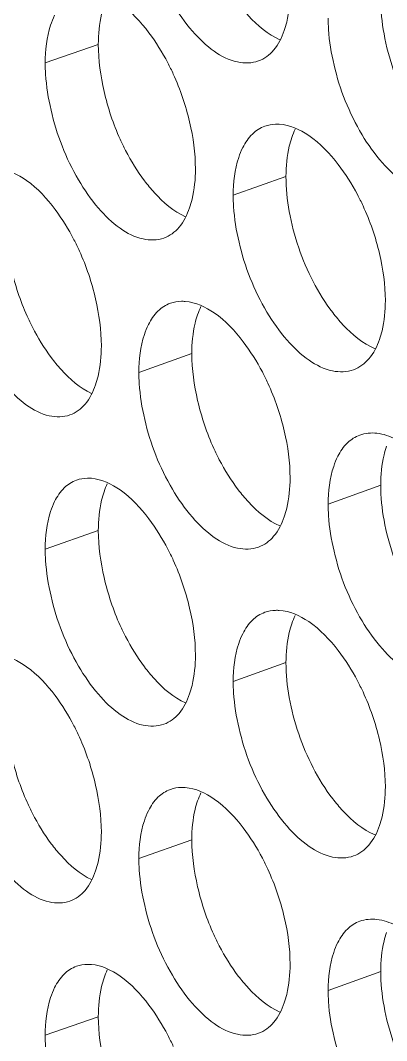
# Model space of a CAD drawing. Header units: millimetres. Extents: x 1177 to 4147, y 93 to 2194.
# Drawn here: x 2519.92 to 2525.84, y 1015.88 to 1032.4 of the extents above; entities that cross this region are included whole.
import ezdxf

# ---------------------------------------------------------------- set-up
doc = ezdxf.new("R2010")
doc.units = ezdxf.units.MM
doc.header["$LTSCALE"] = 0.1
doc.layers.get('0').update_dxf_attribs({"lineweight": 13})
doc.layers.add('标注', color=251, linetype='Continuous', lineweight=9)

# ---------------------------------------------------------------- blocks, each defined once
blk = doc.blocks.new('02')
at = {"layer": '标注'}
for p, q in [((4370.81, 1065.575), (4369.582, 1065.144)), ((4375.148, 1062.518), (4373.928, 1062.082)), ((4372.971, 1058.419), (4371.748, 1057.985)), ((4377.338, 1055.373), (4376.123, 1054.933)), ((4370.81, 1054.325), (4369.582, 1053.894)), ((4370.81, 1054.325), (4369.582, 1053.894)), ((4375.148, 1051.268), (4373.928, 1050.832)), ((4375.148, 1051.268), (4373.928, 1050.832)), ((4372.971, 1047.169), (4371.748, 1046.735)), ((4377.338, 1044.123), (4376.123, 1043.683)), ((4370.81, 1043.075), (4369.582, 1042.644))]:
    blk.add_line(p, q, dxfattribs=at)
for points, knots in [([(4371.882, 1068.147), (4372.013, 1067.583), (4372.325, 1066.779), (4372.943, 1065.896), (4373.303, 1065.545), (4373.491, 1065.414)], [0, 0, 0, 0, 0.538492, 0.786102, 1, 1, 1, 1]), ([(4371.978, 1065.845), (4371.789, 1066.096), (4371.414, 1066.51), (4370.888, 1066.762), (4370.651, 1066.783)], [0, 0, 0, 0, 0.568686, 1, 1, 1, 1]), ([(4375.108, 1065.892), (4375.131, 1065.958), (4375.215, 1066.25), (4375.243, 1066.557), (4375.243, 1066.792)], [0, 0, 0, 0, 0.227924, 1, 1, 1, 1]), ([(4377.338, 1066.623), (4377.338, 1066.353), (4377.398, 1065.791), (4377.685, 1064.702), (4378.082, 1063.923), (4378.426, 1063.475)], [0, 0, 0, 0, 0.240288, 0.498123, 1, 1, 1, 1]), ([(4370.943, 1066.474), (4370.921, 1066.409), (4370.838, 1066.116), (4370.81, 1065.81), (4370.81, 1065.575)], [0, 0, 0, 0, 0.227562, 1, 1, 1, 1]), ([(4374.046, 1066.516), (4374.119, 1066.42), (4374.391, 1066.091), (4374.729, 1065.803), (4375.01, 1065.681)], [0, 0, 0, 0, 0.284096, 1, 1, 1, 1]), ([(4369.8, 1066.247), (4369.763, 1066.172), (4369.624, 1065.821), (4369.582, 1065.437), (4369.582, 1065.144)], [0, 0, 0, 0, 0.220019, 1, 1, 1, 1]), ([(4376.123, 1066.183), (4376.123, 1066.096), (4376.136, 1065.731), (4376.195, 1065.367), (4376.259, 1065.096)], [0, 0, 0, 0, 0.237616, 1, 1, 1, 1]), ([(4374.512, 1065.191), (4374.648, 1065.24), (4374.912, 1065.441), (4375.052, 1065.731), (4375.108, 1065.892)], [0, 0, 0, 0, 0.456741, 1, 1, 1, 1]), ([(4372.544, 1064.887), (4372.504, 1064.974), (4372.341, 1065.308), (4372.144, 1065.626), (4371.978, 1065.845)], [0, 0, 0, 0, 0.259142, 1, 1, 1, 1]), ([(4370.81, 1065.575), (4370.81, 1065.209), (4370.914, 1064.454), (4371.155, 1063.733), (4371.315, 1063.378)], [0, 0, 0, 0, 0.484109, 1, 1, 1, 1]), ([(4373.491, 1065.414), (4373.652, 1065.301), (4373.979, 1065.131), (4374.36, 1065.137), (4374.512, 1065.191)], [0, 0, 0, 0, 0.547725, 1, 1, 1, 1]), ([(4369.582, 1065.144), (4369.582, 1065.057), (4369.595, 1064.691), (4369.653, 1064.327), (4369.716, 1064.055)], [0, 0, 0, 0, 0.237546, 1, 1, 1, 1]), ([(4376.259, 1065.096), (4376.391, 1064.532), (4376.708, 1063.728), (4377.334, 1062.849), (4377.698, 1062.501), (4377.889, 1062.37)], [0, 0, 0, 0, 0.537696, 0.785444, 1, 1, 1, 1]), ([(4373.055, 1062.692), (4373.055, 1063.058), (4372.949, 1063.812), (4372.706, 1064.532), (4372.544, 1064.887)], [0, 0, 0, 0, 0.483934, 1, 1, 1, 1]), ([(4369.716, 1064.055), (4369.845, 1063.491), (4370.155, 1062.686), (4370.769, 1061.802), (4371.126, 1061.451), (4371.314, 1061.318)], [0, 0, 0, 0, 0.53889, 0.786432, 1, 1, 1, 1]), ([(4374.658, 1063.682), (4374.552, 1063.643), (4374.343, 1063.507), (4374.208, 1063.302), (4374.15, 1063.188)], [0, 0, 0, 0, 0.469738, 1, 1, 1, 1]), ([(4374.992, 1063.727), (4374.963, 1063.729), (4374.85, 1063.73), (4374.737, 1063.71), (4374.658, 1063.682)], [0, 0, 0, 0, 0.257824, 1, 1, 1, 1]), ([(4376.356, 1062.795), (4376.161, 1063.048), (4375.776, 1063.466), (4375.235, 1063.712), (4374.992, 1063.727)], [0, 0, 0, 0, 0.568444, 1, 1, 1, 1]), ([(4371.315, 1063.378), (4371.355, 1063.291), (4371.516, 1062.957), (4371.712, 1062.639), (4371.877, 1062.42)], [0, 0, 0, 0, 0.259253, 1, 1, 1, 1]), ([(4375.283, 1063.419), (4375.26, 1063.353), (4375.176, 1063.06), (4375.148, 1062.753), (4375.148, 1062.518)], [0, 0, 0, 0, 0.227846, 1, 1, 1, 1]), ([(4374.15, 1063.188), (4374.113, 1063.114), (4373.971, 1062.762), (4373.928, 1062.376), (4373.928, 1062.082)], [0, 0, 0, 0, 0.220347, 1, 1, 1, 1]), ([(4369.811, 1061.754), (4369.623, 1062.004), (4369.252, 1062.419), (4368.729, 1062.673), (4368.492, 1062.694)], [0, 0, 0, 0, 0.569371, 1, 1, 1, 1]), ([(4372.92, 1061.793), (4372.943, 1061.858), (4373.026, 1062.151), (4373.055, 1062.458), (4373.055, 1062.692)], [0, 0, 0, 0, 0.227782, 1, 1, 1, 1]), ([(4376.929, 1061.839), (4376.889, 1061.926), (4376.724, 1062.259), (4376.524, 1062.576), (4376.356, 1062.795)], [0, 0, 0, 0, 0.258962, 1, 1, 1, 1]), ([(4371.877, 1062.42), (4371.949, 1062.324), (4372.216, 1061.998), (4372.548, 1061.71), (4372.825, 1061.586)], [0, 0, 0, 0, 0.283932, 1, 1, 1, 1]), ([(4375.148, 1062.518), (4375.148, 1062.248), (4375.207, 1061.687), (4375.492, 1060.597), (4375.886, 1059.817), (4376.229, 1059.368)], [0, 0, 0, 0, 0.240361, 0.498273, 1, 1, 1, 1]), ([(4373.928, 1062.082), (4373.928, 1061.995), (4373.941, 1061.629), (4374, 1061.265), (4374.063, 1060.994)], [0, 0, 0, 0, 0.237593, 1, 1, 1, 1]), ([(4370.373, 1060.793), (4370.333, 1060.881), (4370.172, 1061.215), (4369.976, 1061.533), (4369.811, 1061.754)], [0, 0, 0, 0, 0.259231, 1, 1, 1, 1]), ([(4372.326, 1061.093), (4372.461, 1061.141), (4372.725, 1061.341), (4372.864, 1061.632), (4372.92, 1061.793)], [0, 0, 0, 0, 0.455957, 1, 1, 1, 1]), ([(4377.446, 1059.647), (4377.446, 1060.012), (4377.339, 1060.766), (4377.093, 1061.485), (4376.929, 1061.839)], [0, 0, 0, 0, 0.483858, 1, 1, 1, 1]), ([(4368.662, 1061.486), (4368.662, 1061.12), (4368.766, 1060.365), (4369.005, 1059.643), (4369.165, 1059.288)], [0, 0, 0, 0, 0.484147, 1, 1, 1, 1]), ([(4371.314, 1061.318), (4371.473, 1061.206), (4371.797, 1061.036), (4372.175, 1061.039), (4372.326, 1061.093)], [0, 0, 0, 0, 0.548205, 1, 1, 1, 1]), ([(4374.063, 1060.994), (4374.195, 1060.43), (4374.509, 1059.626), (4375.131, 1058.745), (4375.493, 1058.396), (4375.683, 1058.264)], [0, 0, 0, 0, 0.538094, 0.785773, 1, 1, 1, 1]), ([(4370.88, 1058.598), (4370.88, 1058.963), (4370.775, 1059.718), (4370.534, 1060.439), (4370.373, 1060.793)], [0, 0, 0, 0, 0.483972, 1, 1, 1, 1]), ([(4367.563, 1059.969), (4367.692, 1059.405), (4368, 1058.599), (4368.609, 1057.713), (4368.965, 1057.361), (4369.151, 1057.228)], [0, 0, 0, 0, 0.539288, 0.786761, 1, 1, 1, 1]), ([(4372.475, 1059.584), (4372.369, 1059.546), (4372.16, 1059.41), (4372.025, 1059.204), (4371.968, 1059.09)], [0, 0, 0, 0, 0.469011, 1, 1, 1, 1]), ([(4372.82, 1059.627), (4372.79, 1059.629), (4372.674, 1059.633), (4372.557, 1059.613), (4372.475, 1059.584)], [0, 0, 0, 0, 0.258462, 1, 1, 1, 1]), ([(4374.16, 1058.692), (4373.969, 1058.944), (4373.59, 1059.358), (4373.059, 1059.608), (4372.82, 1059.627)], [0, 0, 0, 0, 0.568222, 1, 1, 1, 1]), ([(4377.31, 1058.747), (4377.333, 1058.812), (4377.418, 1059.105), (4377.446, 1059.412), (4377.446, 1059.647)], [0, 0, 0, 0, 0.228067, 1, 1, 1, 1]), ([(4369.165, 1059.288), (4369.204, 1059.2), (4369.364, 1058.866), (4369.558, 1058.548), (4369.722, 1058.328)], [0, 0, 0, 0, 0.259343, 1, 1, 1, 1]), ([(4373.106, 1059.319), (4373.083, 1059.254), (4372.999, 1058.961), (4372.971, 1058.654), (4372.971, 1058.419)], [0, 0, 0, 0, 0.227704, 1, 1, 1, 1]), ([(4376.229, 1059.368), (4376.303, 1059.271), (4376.579, 1058.94), (4376.924, 1058.651), (4377.209, 1058.531)], [0, 0, 0, 0, 0.284248, 1, 1, 1, 1]), ([(4371.968, 1059.09), (4371.931, 1059.016), (4371.791, 1058.664), (4371.748, 1058.279), (4371.748, 1057.985)], [0, 0, 0, 0, 0.22018, 1, 1, 1, 1]), ([(4370.746, 1057.699), (4370.769, 1057.764), (4370.852, 1058.057), (4370.88, 1058.363), (4370.88, 1058.598)], [0, 0, 0, 0, 0.227639, 1, 1, 1, 1]), ([(4374.73, 1057.735), (4374.689, 1057.823), (4374.525, 1058.156), (4374.327, 1058.473), (4374.16, 1058.692)], [0, 0, 0, 0, 0.259052, 1, 1, 1, 1]), ([(4376.713, 1058.045), (4376.848, 1058.094), (4377.113, 1058.295), (4377.254, 1058.585), (4377.31, 1058.747)], [0, 0, 0, 0, 0.457514, 1, 1, 1, 1]), ([(4372.971, 1058.419), (4372.971, 1058.054), (4373.077, 1057.298), (4373.319, 1056.578), (4373.48, 1056.224)], [0, 0, 0, 0, 0.484071, 1, 1, 1, 1]), ([(4369.722, 1058.328), (4369.793, 1058.233), (4370.056, 1057.909), (4370.382, 1057.622), (4370.654, 1057.497)], [0, 0, 0, 0, 0.283758, 1, 1, 1, 1]), ([(4375.683, 1058.264), (4375.845, 1058.152), (4376.176, 1057.983), (4376.559, 1057.989), (4376.713, 1058.045)], [0, 0, 0, 0, 0.547253, 1, 1, 1, 1]), ([(4371.748, 1057.985), (4371.748, 1057.898), (4371.761, 1057.532), (4371.819, 1057.169), (4371.882, 1056.897)], [0, 0, 0, 0, 0.237569, 1, 1, 1, 1]), ([(4370.154, 1056.999), (4370.289, 1057.047), (4370.553, 1057.247), (4370.691, 1057.537), (4370.746, 1057.699)], [0, 0, 0, 0, 0.455161, 1, 1, 1, 1]), ([(4375.243, 1055.542), (4375.243, 1055.907), (4375.137, 1056.662), (4374.892, 1057.381), (4374.73, 1057.735)], [0, 0, 0, 0, 0.483896, 1, 1, 1, 1]), ([(4369.151, 1057.228), (4369.309, 1057.115), (4369.629, 1056.945), (4370.004, 1056.946), (4370.154, 1056.999)], [0, 0, 0, 0, 0.548694, 1, 1, 1, 1]), ([(4371.882, 1056.897), (4372.013, 1056.333), (4372.325, 1055.529), (4372.943, 1054.646), (4373.303, 1054.295), (4373.491, 1054.164)], [0, 0, 0, 0, 0.538492, 0.786102, 1, 1, 1, 1]), ([(4376.855, 1056.534), (4376.749, 1056.496), (4376.54, 1056.359), (4376.404, 1056.155), (4376.347, 1056.042)], [0, 0, 0, 0, 0.470447, 1, 1, 1, 1]), ([(4378.566, 1055.652), (4378.435, 1055.821), (4378.17, 1056.118), (4377.724, 1056.446), (4377.275, 1056.604), (4376.979, 1056.579), (4376.855, 1056.534)], [0, 0, 0, 0, 0.313876, 0.582158, 0.805693, 1, 1, 1, 1]), ([(4373.48, 1056.224), (4373.52, 1056.136), (4373.683, 1055.803), (4373.88, 1055.485), (4374.046, 1055.266)], [0, 0, 0, 0, 0.259163, 1, 1, 1, 1]), ([(4377.474, 1056.274), (4377.451, 1056.208), (4377.366, 1055.915), (4377.338, 1055.608), (4377.338, 1055.373)], [0, 0, 0, 0, 0.227989, 1, 1, 1, 1]), ([(4376.347, 1056.042), (4376.309, 1055.967), (4376.166, 1055.615), (4376.123, 1055.229), (4376.123, 1054.933)], [0, 0, 0, 0, 0.220518, 1, 1, 1, 1]), ([(4370.651, 1055.533), (4370.621, 1055.535), (4370.505, 1055.54), (4370.388, 1055.52), (4370.307, 1055.492)], [0, 0, 0, 0, 0.258637, 1, 1, 1, 1]), ([(4370.651, 1055.533), (4370.621, 1055.535), (4370.505, 1055.54), (4370.388, 1055.52), (4370.307, 1055.492)], [0, 0, 0, 0, 0.258637, 1, 1, 1, 1]), ([(4371.978, 1054.595), (4371.789, 1054.846), (4371.414, 1055.26), (4370.888, 1055.512), (4370.651, 1055.533)], [0, 0, 0, 0, 0.568686, 1, 1, 1, 1]), ([(4371.978, 1054.595), (4371.789, 1054.846), (4371.414, 1055.26), (4370.888, 1055.512), (4370.651, 1055.533)], [0, 0, 0, 0, 0.568686, 1, 1, 1, 1]), ([(4375.108, 1054.642), (4375.131, 1054.708), (4375.215, 1055), (4375.243, 1055.307), (4375.243, 1055.542)], [0, 0, 0, 0, 0.227924, 1, 1, 1, 1]), ([(4370.307, 1055.492), (4370.2, 1055.454), (4369.991, 1055.318), (4369.857, 1055.111), (4369.8, 1054.997)], [0, 0, 0, 0, 0.468263, 1, 1, 1, 1]), ([(4370.307, 1055.492), (4370.2, 1055.454), (4369.991, 1055.318), (4369.857, 1055.111), (4369.8, 1054.997)], [0, 0, 0, 0, 0.468263, 1, 1, 1, 1]), ([(4374.046, 1055.266), (4374.119, 1055.17), (4374.391, 1054.841), (4374.729, 1054.553), (4375.01, 1054.431)], [0, 0, 0, 0, 0.284096, 1, 1, 1, 1]), ([(4377.338, 1055.373), (4377.338, 1055.103), (4377.398, 1054.541), (4377.685, 1053.452), (4378.082, 1052.673), (4378.426, 1052.225)], [0, 0, 0, 0, 0.240288, 0.498123, 1, 1, 1, 1]), ([(4370.943, 1055.224), (4370.921, 1055.159), (4370.838, 1054.866), (4370.81, 1054.56), (4370.81, 1054.325)], [0, 0, 0, 0, 0.227562, 1, 1, 1, 1]), ([(4370.943, 1055.224), (4370.921, 1055.159), (4370.838, 1054.866), (4370.81, 1054.56), (4370.81, 1054.325)], [0, 0, 0, 0, 0.227562, 1, 1, 1, 1]), ([(4369.8, 1054.997), (4369.763, 1054.922), (4369.624, 1054.571), (4369.582, 1054.187), (4369.582, 1053.894)], [0, 0, 0, 0, 0.220019, 1, 1, 1, 1]), ([(4369.8, 1054.997), (4369.763, 1054.922), (4369.624, 1054.571), (4369.582, 1054.187), (4369.582, 1053.894)], [0, 0, 0, 0, 0.220019, 1, 1, 1, 1]), ([(4376.123, 1054.933), (4376.123, 1054.846), (4376.136, 1054.481), (4376.195, 1054.117), (4376.259, 1053.846)], [0, 0, 0, 0, 0.237616, 1, 1, 1, 1]), ([(4372.544, 1053.637), (4372.504, 1053.724), (4372.341, 1054.058), (4372.144, 1054.376), (4371.978, 1054.595)], [0, 0, 0, 0, 0.259142, 1, 1, 1, 1]), ([(4372.544, 1053.637), (4372.504, 1053.724), (4372.341, 1054.058), (4372.144, 1054.376), (4371.978, 1054.595)], [0, 0, 0, 0, 0.259142, 1, 1, 1, 1]), ([(4374.512, 1053.941), (4374.648, 1053.99), (4374.912, 1054.191), (4375.052, 1054.481), (4375.108, 1054.642)], [0, 0, 0, 0, 0.456741, 1, 1, 1, 1]), ([(4370.81, 1054.325), (4370.81, 1053.959), (4370.914, 1053.204), (4371.155, 1052.483), (4371.315, 1052.128)], [0, 0, 0, 0, 0.484109, 1, 1, 1, 1]), ([(4370.81, 1054.325), (4370.81, 1053.959), (4370.914, 1053.204), (4371.155, 1052.483), (4371.315, 1052.128)], [0, 0, 0, 0, 0.484109, 1, 1, 1, 1]), ([(4373.491, 1054.164), (4373.652, 1054.051), (4373.979, 1053.881), (4374.36, 1053.887), (4374.512, 1053.941)], [0, 0, 0, 0, 0.547725, 1, 1, 1, 1]), ([(4369.582, 1053.894), (4369.582, 1053.807), (4369.595, 1053.441), (4369.653, 1053.077), (4369.716, 1052.805)], [0, 0, 0, 0, 0.237546, 1, 1, 1, 1]), ([(4369.582, 1053.894), (4369.582, 1053.807), (4369.595, 1053.441), (4369.653, 1053.077), (4369.716, 1052.805)], [0, 0, 0, 0, 0.237546, 1, 1, 1, 1]), ([(4373.055, 1051.442), (4373.055, 1051.808), (4372.949, 1052.562), (4372.706, 1053.282), (4372.544, 1053.637)], [0, 0, 0, 0, 0.483934, 1, 1, 1, 1]), ([(4373.055, 1051.442), (4373.055, 1051.808), (4372.949, 1052.562), (4372.706, 1053.282), (4372.544, 1053.637)], [0, 0, 0, 0, 0.483934, 1, 1, 1, 1]), ([(4376.259, 1053.846), (4376.391, 1053.282), (4376.708, 1052.478), (4377.334, 1051.599), (4377.698, 1051.251), (4377.889, 1051.12)], [0, 0, 0, 0, 0.537696, 0.785444, 1, 1, 1, 1]), ([(4369.716, 1052.805), (4369.845, 1052.241), (4370.155, 1051.436), (4370.769, 1050.552), (4371.126, 1050.201), (4371.314, 1050.068)], [0, 0, 0, 0, 0.53889, 0.786432, 1, 1, 1, 1]), ([(4369.716, 1052.805), (4369.845, 1052.241), (4370.155, 1051.436), (4370.769, 1050.552), (4371.126, 1050.201), (4371.314, 1050.068)], [0, 0, 0, 0, 0.53889, 0.786432, 1, 1, 1, 1]), ([(4374.658, 1052.432), (4374.552, 1052.393), (4374.343, 1052.257), (4374.208, 1052.052), (4374.15, 1051.938)], [0, 0, 0, 0, 0.469738, 1, 1, 1, 1]), ([(4374.658, 1052.432), (4374.552, 1052.393), (4374.343, 1052.257), (4374.208, 1052.052), (4374.15, 1051.938)], [0, 0, 0, 0, 0.469738, 1, 1, 1, 1]), ([(4374.992, 1052.477), (4374.963, 1052.479), (4374.85, 1052.48), (4374.737, 1052.46), (4374.658, 1052.432)], [0, 0, 0, 0, 0.257824, 1, 1, 1, 1]), ([(4374.992, 1052.477), (4374.963, 1052.479), (4374.85, 1052.48), (4374.737, 1052.46), (4374.658, 1052.432)], [0, 0, 0, 0, 0.257824, 1, 1, 1, 1]), ([(4376.356, 1051.545), (4376.161, 1051.798), (4375.776, 1052.216), (4375.235, 1052.462), (4374.992, 1052.477)], [0, 0, 0, 0, 0.568444, 1, 1, 1, 1]), ([(4376.356, 1051.545), (4376.161, 1051.798), (4375.776, 1052.216), (4375.235, 1052.462), (4374.992, 1052.477)], [0, 0, 0, 0, 0.568444, 1, 1, 1, 1]), ([(4371.315, 1052.128), (4371.355, 1052.041), (4371.516, 1051.707), (4371.712, 1051.389), (4371.877, 1051.17)], [0, 0, 0, 0, 0.259253, 1, 1, 1, 1]), ([(4371.315, 1052.128), (4371.355, 1052.041), (4371.516, 1051.707), (4371.712, 1051.389), (4371.877, 1051.17)], [0, 0, 0, 0, 0.259253, 1, 1, 1, 1]), ([(4375.283, 1052.169), (4375.26, 1052.103), (4375.176, 1051.81), (4375.148, 1051.503), (4375.148, 1051.268)], [0, 0, 0, 0, 0.227846, 1, 1, 1, 1]), ([(4375.283, 1052.169), (4375.26, 1052.103), (4375.176, 1051.81), (4375.148, 1051.503), (4375.148, 1051.268)], [0, 0, 0, 0, 0.227846, 1, 1, 1, 1]), ([(4374.15, 1051.938), (4374.113, 1051.864), (4373.971, 1051.512), (4373.928, 1051.126), (4373.928, 1050.832)], [0, 0, 0, 0, 0.220347, 1, 1, 1, 1]), ([(4374.15, 1051.938), (4374.113, 1051.864), (4373.971, 1051.512), (4373.928, 1051.126), (4373.928, 1050.832)], [0, 0, 0, 0, 0.220347, 1, 1, 1, 1]), ([(4376.929, 1050.589), (4376.889, 1050.676), (4376.724, 1051.009), (4376.524, 1051.326), (4376.356, 1051.545)], [0, 0, 0, 0, 0.258962, 1, 1, 1, 1]), ([(4376.929, 1050.589), (4376.889, 1050.676), (4376.724, 1051.009), (4376.524, 1051.326), (4376.356, 1051.545)], [0, 0, 0, 0, 0.258962, 1, 1, 1, 1]), ([(4369.811, 1050.504), (4369.623, 1050.754), (4369.252, 1051.169), (4368.729, 1051.423), (4368.492, 1051.444)], [0, 0, 0, 0, 0.569371, 1, 1, 1, 1]), ([(4372.92, 1050.543), (4372.943, 1050.608), (4373.026, 1050.901), (4373.055, 1051.208), (4373.055, 1051.442)], [0, 0, 0, 0, 0.227782, 1, 1, 1, 1]), ([(4372.92, 1050.543), (4372.943, 1050.608), (4373.026, 1050.901), (4373.055, 1051.208), (4373.055, 1051.442)], [0, 0, 0, 0, 0.227782, 1, 1, 1, 1]), ([(4375.148, 1051.268), (4375.148, 1050.998), (4375.207, 1050.437), (4375.492, 1049.347), (4375.886, 1048.567), (4376.229, 1048.118)], [0, 0, 0, 0, 0.240361, 0.498273, 1, 1, 1, 1]), ([(4375.148, 1051.268), (4375.148, 1050.998), (4375.207, 1050.437), (4375.492, 1049.347), (4375.886, 1048.567), (4376.229, 1048.118)], [0, 0, 0, 0, 0.240361, 0.498273, 1, 1, 1, 1]), ([(4371.877, 1051.17), (4371.949, 1051.074), (4372.216, 1050.748), (4372.548, 1050.46), (4372.825, 1050.336)], [0, 0, 0, 0, 0.283932, 1, 1, 1, 1]), ([(4371.877, 1051.17), (4371.949, 1051.074), (4372.216, 1050.748), (4372.548, 1050.46), (4372.825, 1050.336)], [0, 0, 0, 0, 0.283932, 1, 1, 1, 1]), ([(4373.928, 1050.832), (4373.928, 1050.745), (4373.941, 1050.379), (4374, 1050.015), (4374.063, 1049.744)], [0, 0, 0, 0, 0.237593, 1, 1, 1, 1]), ([(4373.928, 1050.832), (4373.928, 1050.745), (4373.941, 1050.379), (4374, 1050.015), (4374.063, 1049.744)], [0, 0, 0, 0, 0.237593, 1, 1, 1, 1]), ([(4372.326, 1049.843), (4372.461, 1049.891), (4372.725, 1050.091), (4372.864, 1050.382), (4372.92, 1050.543)], [0, 0, 0, 0, 0.455957, 1, 1, 1, 1]), ([(4372.326, 1049.843), (4372.461, 1049.891), (4372.725, 1050.091), (4372.864, 1050.382), (4372.92, 1050.543)], [0, 0, 0, 0, 0.455957, 1, 1, 1, 1]), ([(4377.446, 1048.397), (4377.446, 1048.762), (4377.339, 1049.516), (4377.093, 1050.235), (4376.929, 1050.589)], [0, 0, 0, 0, 0.483858, 1, 1, 1, 1]), ([(4377.446, 1048.397), (4377.446, 1048.762), (4377.339, 1049.516), (4377.093, 1050.235), (4376.929, 1050.589)], [0, 0, 0, 0, 0.483858, 1, 1, 1, 1]), ([(4370.373, 1049.543), (4370.333, 1049.631), (4370.172, 1049.965), (4369.976, 1050.283), (4369.811, 1050.504)], [0, 0, 0, 0, 0.259231, 1, 1, 1, 1]), ([(4368.662, 1050.236), (4368.662, 1049.87), (4368.766, 1049.115), (4369.005, 1048.393), (4369.165, 1048.038)], [0, 0, 0, 0, 0.484147, 1, 1, 1, 1]), ([(4371.314, 1050.068), (4371.473, 1049.956), (4371.797, 1049.786), (4372.175, 1049.789), (4372.326, 1049.843)], [0, 0, 0, 0, 0.548205, 1, 1, 1, 1]), ([(4371.314, 1050.068), (4371.473, 1049.956), (4371.797, 1049.786), (4372.175, 1049.789), (4372.326, 1049.843)], [0, 0, 0, 0, 0.548205, 1, 1, 1, 1]), ([(4374.063, 1049.744), (4374.195, 1049.18), (4374.509, 1048.376), (4375.131, 1047.495), (4375.493, 1047.146), (4375.683, 1047.014)], [0, 0, 0, 0, 0.538094, 0.785773, 1, 1, 1, 1]), ([(4374.063, 1049.744), (4374.195, 1049.18), (4374.509, 1048.376), (4375.131, 1047.495), (4375.493, 1047.146), (4375.683, 1047.014)], [0, 0, 0, 0, 0.538094, 0.785773, 1, 1, 1, 1]), ([(4370.88, 1047.348), (4370.88, 1047.713), (4370.775, 1048.468), (4370.534, 1049.189), (4370.373, 1049.543)], [0, 0, 0, 0, 0.483972, 1, 1, 1, 1]), ([(4367.563, 1048.719), (4367.692, 1048.155), (4368, 1047.349), (4368.609, 1046.463), (4368.965, 1046.111), (4369.151, 1045.978)], [0, 0, 0, 0, 0.539288, 0.786761, 1, 1, 1, 1]), ([(4372.475, 1048.334), (4372.369, 1048.296), (4372.16, 1048.16), (4372.025, 1047.954), (4371.968, 1047.84)], [0, 0, 0, 0, 0.469011, 1, 1, 1, 1]), ([(4372.82, 1048.377), (4372.79, 1048.379), (4372.674, 1048.383), (4372.557, 1048.363), (4372.475, 1048.334)], [0, 0, 0, 0, 0.258462, 1, 1, 1, 1]), ([(4374.16, 1047.442), (4373.969, 1047.694), (4373.59, 1048.108), (4373.059, 1048.358), (4372.82, 1048.377)], [0, 0, 0, 0, 0.568222, 1, 1, 1, 1]), ([(4377.31, 1047.497), (4377.333, 1047.562), (4377.418, 1047.855), (4377.446, 1048.162), (4377.446, 1048.397)], [0, 0, 0, 0, 0.228067, 1, 1, 1, 1]), ([(4377.31, 1047.497), (4377.333, 1047.562), (4377.418, 1047.855), (4377.446, 1048.162), (4377.446, 1048.397)], [0, 0, 0, 0, 0.228067, 1, 1, 1, 1]), ([(4369.165, 1048.038), (4369.204, 1047.95), (4369.364, 1047.616), (4369.558, 1047.298), (4369.722, 1047.078)], [0, 0, 0, 0, 0.259343, 1, 1, 1, 1]), ([(4373.106, 1048.069), (4373.083, 1048.004), (4372.999, 1047.711), (4372.971, 1047.404), (4372.971, 1047.169)], [0, 0, 0, 0, 0.227704, 1, 1, 1, 1]), ([(4376.229, 1048.118), (4376.303, 1048.021), (4376.579, 1047.69), (4376.924, 1047.401), (4377.209, 1047.281)], [0, 0, 0, 0, 0.284248, 1, 1, 1, 1]), ([(4376.229, 1048.118), (4376.303, 1048.021), (4376.579, 1047.69), (4376.924, 1047.401), (4377.209, 1047.281)], [0, 0, 0, 0, 0.284248, 1, 1, 1, 1]), ([(4371.968, 1047.84), (4371.931, 1047.766), (4371.791, 1047.414), (4371.748, 1047.029), (4371.748, 1046.735)], [0, 0, 0, 0, 0.22018, 1, 1, 1, 1]), ([(4376.713, 1046.795), (4376.848, 1046.844), (4377.113, 1047.045), (4377.254, 1047.335), (4377.31, 1047.497)], [0, 0, 0, 0, 0.457514, 1, 1, 1, 1]), ([(4376.713, 1046.795), (4376.848, 1046.844), (4377.113, 1047.045), (4377.254, 1047.335), (4377.31, 1047.497)], [0, 0, 0, 0, 0.457514, 1, 1, 1, 1]), ([(4370.746, 1046.449), (4370.769, 1046.514), (4370.852, 1046.807), (4370.88, 1047.113), (4370.88, 1047.348)], [0, 0, 0, 0, 0.227639, 1, 1, 1, 1]), ([(4374.73, 1046.485), (4374.689, 1046.573), (4374.525, 1046.906), (4374.327, 1047.223), (4374.16, 1047.442)], [0, 0, 0, 0, 0.259052, 1, 1, 1, 1]), ([(4369.722, 1047.078), (4369.793, 1046.983), (4370.056, 1046.659), (4370.382, 1046.372), (4370.654, 1046.247)], [0, 0, 0, 0, 0.283758, 1, 1, 1, 1]), ([(4372.971, 1047.169), (4372.971, 1046.804), (4373.077, 1046.048), (4373.319, 1045.328), (4373.48, 1044.974)], [0, 0, 0, 0, 0.484071, 1, 1, 1, 1]), ([(4375.683, 1047.014), (4375.845, 1046.902), (4376.176, 1046.733), (4376.559, 1046.739), (4376.713, 1046.795)], [0, 0, 0, 0, 0.547253, 1, 1, 1, 1]), ([(4375.683, 1047.014), (4375.845, 1046.902), (4376.176, 1046.733), (4376.559, 1046.739), (4376.713, 1046.795)], [0, 0, 0, 0, 0.547253, 1, 1, 1, 1]), ([(4371.748, 1046.735), (4371.748, 1046.648), (4371.761, 1046.282), (4371.819, 1045.919), (4371.882, 1045.647)], [0, 0, 0, 0, 0.237569, 1, 1, 1, 1]), ([(4370.154, 1045.749), (4370.289, 1045.797), (4370.553, 1045.997), (4370.691, 1046.287), (4370.746, 1046.449)], [0, 0, 0, 0, 0.455161, 1, 1, 1, 1]), ([(4375.243, 1044.292), (4375.243, 1044.657), (4375.137, 1045.412), (4374.892, 1046.131), (4374.73, 1046.485)], [0, 0, 0, 0, 0.483896, 1, 1, 1, 1]), ([(4369.151, 1045.978), (4369.309, 1045.865), (4369.629, 1045.695), (4370.004, 1045.696), (4370.154, 1045.749)], [0, 0, 0, 0, 0.548694, 1, 1, 1, 1]), ([(4371.882, 1045.647), (4372.013, 1045.083), (4372.325, 1044.279), (4372.943, 1043.396), (4373.303, 1043.045), (4373.491, 1042.914)], [0, 0, 0, 0, 0.538492, 0.786102, 1, 1, 1, 1]), ([(4376.855, 1045.284), (4376.749, 1045.246), (4376.54, 1045.109), (4376.404, 1044.905), (4376.347, 1044.792)], [0, 0, 0, 0, 0.470447, 1, 1, 1, 1]), ([(4378.566, 1044.402), (4378.435, 1044.571), (4378.17, 1044.868), (4377.724, 1045.196), (4377.275, 1045.354), (4376.979, 1045.329), (4376.855, 1045.284)], [0, 0, 0, 0, 0.313876, 0.582158, 0.805693, 1, 1, 1, 1]), ([(4373.48, 1044.974), (4373.52, 1044.886), (4373.683, 1044.553), (4373.88, 1044.235), (4374.046, 1044.016)], [0, 0, 0, 0, 0.259163, 1, 1, 1, 1]), ([(4377.474, 1045.024), (4377.451, 1044.958), (4377.366, 1044.665), (4377.338, 1044.358), (4377.338, 1044.123)], [0, 0, 0, 0, 0.227989, 1, 1, 1, 1]), ([(4376.347, 1044.792), (4376.309, 1044.717), (4376.166, 1044.365), (4376.123, 1043.979), (4376.123, 1043.683)], [0, 0, 0, 0, 0.220518, 1, 1, 1, 1]), ([(4370.307, 1044.242), (4370.2, 1044.204), (4369.991, 1044.068), (4369.857, 1043.861), (4369.8, 1043.747)], [0, 0, 0, 0, 0.468263, 1, 1, 1, 1]), ([(4370.651, 1044.283), (4370.621, 1044.285), (4370.505, 1044.29), (4370.388, 1044.27), (4370.307, 1044.242)], [0, 0, 0, 0, 0.258637, 1, 1, 1, 1]), ([(4371.978, 1043.345), (4371.789, 1043.596), (4371.414, 1044.01), (4370.888, 1044.262), (4370.651, 1044.283)], [0, 0, 0, 0, 0.568686, 1, 1, 1, 1]), ([(4375.108, 1043.392), (4375.131, 1043.458), (4375.215, 1043.75), (4375.243, 1044.057), (4375.243, 1044.292)], [0, 0, 0, 0, 0.227924, 1, 1, 1, 1]), ([(4370.943, 1043.974), (4370.921, 1043.909), (4370.838, 1043.616), (4370.81, 1043.31), (4370.81, 1043.075)], [0, 0, 0, 0, 0.227562, 1, 1, 1, 1]), ([(4374.046, 1044.016), (4374.119, 1043.92), (4374.391, 1043.591), (4374.729, 1043.303), (4375.01, 1043.181)], [0, 0, 0, 0, 0.284096, 1, 1, 1, 1]), ([(4377.338, 1044.123), (4377.338, 1043.853), (4377.398, 1043.291), (4377.685, 1042.202), (4378.082, 1041.423), (4378.426, 1040.975)], [0, 0, 0, 0, 0.240288, 0.498123, 1, 1, 1, 1]), ([(4369.8, 1043.747), (4369.763, 1043.672), (4369.624, 1043.321), (4369.582, 1042.937), (4369.582, 1042.644)], [0, 0, 0, 0, 0.220019, 1, 1, 1, 1]), ([(4376.123, 1043.683), (4376.123, 1043.596), (4376.136, 1043.231), (4376.195, 1042.867), (4376.259, 1042.596)], [0, 0, 0, 0, 0.237616, 1, 1, 1, 1]), ([(4372.544, 1042.387), (4372.504, 1042.474), (4372.341, 1042.808), (4372.144, 1043.126), (4371.978, 1043.345)], [0, 0, 0, 0, 0.259142, 1, 1, 1, 1]), ([(4374.512, 1042.691), (4374.648, 1042.74), (4374.912, 1042.941), (4375.052, 1043.231), (4375.108, 1043.392)], [0, 0, 0, 0, 0.456741, 1, 1, 1, 1]), ([(4370.81, 1043.075), (4370.81, 1042.709), (4370.914, 1041.954), (4371.155, 1041.233), (4371.315, 1040.878)], [0, 0, 0, 0, 0.484109, 1, 1, 1, 1]), ([(4373.491, 1042.914), (4373.652, 1042.801), (4373.979, 1042.631), (4374.36, 1042.637), (4374.512, 1042.691)], [0, 0, 0, 0, 0.547725, 1, 1, 1, 1]), ([(4369.582, 1042.644), (4369.582, 1042.557), (4369.595, 1042.191), (4369.653, 1041.827), (4369.716, 1041.555)], [0, 0, 0, 0, 0.237546, 1, 1, 1, 1]), ([(4376.259, 1042.596), (4376.391, 1042.032), (4376.708, 1041.228), (4377.334, 1040.349), (4377.698, 1040.001), (4377.889, 1039.87)], [0, 0, 0, 0, 0.537696, 0.785444, 1, 1, 1, 1])]:
    blk.add_open_spline(points, degree=3, knots=knots, dxfattribs=at)
for points in [[(4375.363, 1063.612), (4375.332, 1063.55), (4375.305, 1063.485), (4375.283, 1063.419)], [(4373.183, 1059.508), (4373.153, 1059.447), (4373.128, 1059.383), (4373.106, 1059.319)], [(4371.018, 1055.409), (4370.989, 1055.349), (4370.964, 1055.287), (4370.943, 1055.224)], [(4371.018, 1055.409), (4370.989, 1055.349), (4370.964, 1055.287), (4370.943, 1055.224)], [(4375.363, 1052.362), (4375.332, 1052.3), (4375.305, 1052.235), (4375.283, 1052.169)], [(4375.363, 1052.362), (4375.332, 1052.3), (4375.305, 1052.235), (4375.283, 1052.169)], [(4373.183, 1048.258), (4373.153, 1048.197), (4373.128, 1048.133), (4373.106, 1048.069)], [(4371.018, 1044.159), (4370.989, 1044.099), (4370.964, 1044.037), (4370.943, 1043.974)]]:
    blk.add_open_spline(points, degree=3, dxfattribs=at)

msp = doc.modelspace()

# ---------------------------------------------------------------- block references
at = {"xscale": 0.7, "yscale": 0.7, "zscale": 0.7}
msp.add_blockref('02', (-538.391, 286.112), dxfattribs=at)

doc.saveas('drawing.dxf')
